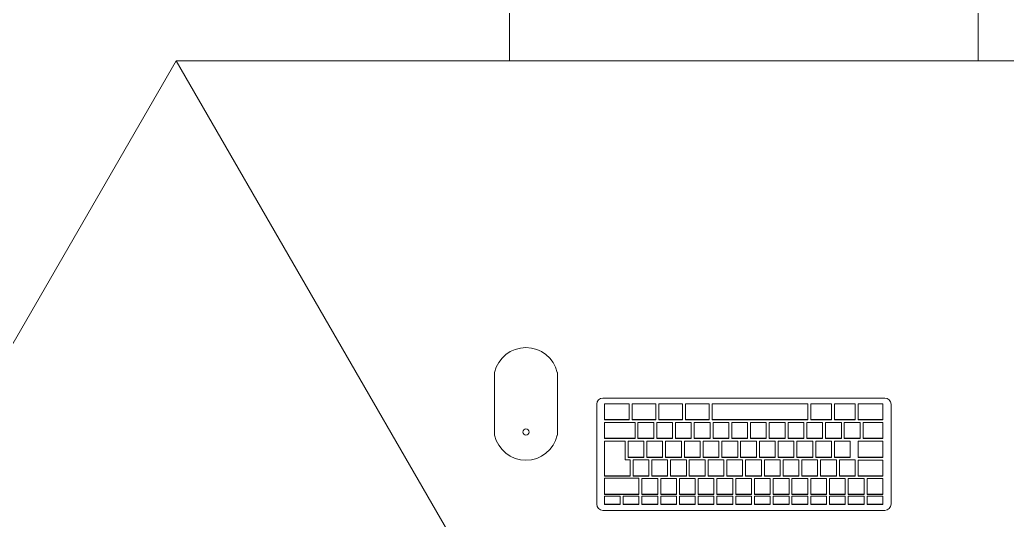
# Model space of a CAD drawing. Header units: millimetres. Extents: x 155927 to 295199, y -4084 to 97293.
# Drawn here: x 175493 to 176494, y 24740 to 25247 of the extents above; entities that cross this region are included whole.
import ezdxf

# ---------------------------------------------------------------- set-up
doc = ezdxf.new("R2010")
doc.units = ezdxf.units.MM
doc.header["$MEASUREMENT"] = 0
doc.layers.add('A-GENM', color=8, linetype='CONTINUOUS', lineweight=9)
doc.layers.add('I-FURN', color=8, linetype='CONTINUOUS', lineweight=9)

msp = doc.modelspace()

# ---------------------------------------------------------------- linework, layer by layer
at = {"layer": 'A-GENM'}
for p, q in [((175974.5, 24889.6), (175974.5, 24826.1)), ((176038, 24826.1), (176038, 24889.6)), ((176369.7, 24863.7), (176084.2, 24863.7)), ((176077.9, 24857.4), (176077.9, 24756.2)), ((176110.7, 24857.7), (176085.7, 24857.7)), ((176085.7, 24857.7), (176085.7, 24841.8)), ((176110.7, 24841.8), (176110.7, 24857.7)), ((176137.7, 24857.7), (176113.7, 24857.7)), ((176113.7, 24857.7), (176113.7, 24841.8)), ((176137.7, 24841.8), (176137.7, 24857.7)), ((176164.7, 24857.7), (176140.7, 24857.7)), ((176140.7, 24857.7), (176140.7, 24841.8)), ((176164.7, 24841.8), (176164.7, 24857.7)), ((176191.7, 24857.7), (176167.7, 24857.7)), ((176167.7, 24857.7), (176167.7, 24841.8)), ((176191.7, 24841.8), (176191.7, 24857.7)), ((176194.7, 24857.7), (176194.7, 24841.8)), ((176291.7, 24857.7), (176194.7, 24857.7)), ((176291.7, 24841.8), (176291.7, 24857.7)), ((176294.7, 24857.7), (176294.7, 24841.8)), ((176315.7, 24857.7), (176294.7, 24857.7)), ((176315.7, 24841.8), (176315.7, 24857.7)), ((176318.7, 24857.7), (176318.7, 24841.8)), ((176339.7, 24857.7), (176318.7, 24857.7)), ((176339.7, 24841.8), (176339.7, 24857.7)), ((176342.7, 24857.7), (176342.7, 24841.8)), ((176367.7, 24857.7), (176342.7, 24857.7)), ((176367.7, 24841.8), (176367.7, 24857.7)), ((176376.1, 24756.2), (176376.1, 24857.4)), ((176085.7, 24841.8), (176110.7, 24841.8)), ((176085.7, 24841.5), (176085.7, 24841.8)), ((176110.7, 24841.5), (176085.7, 24841.5)), ((176110.7, 24841.5), (176110.7, 24841.8)), ((176113.7, 24841.8), (176137.7, 24841.8)), ((176113.7, 24841.5), (176113.7, 24841.8)), ((176137.7, 24841.5), (176113.7, 24841.5)), ((176137.7, 24841.5), (176137.7, 24841.8)), ((176140.7, 24841.8), (176164.7, 24841.8)), ((176140.7, 24841.5), (176140.7, 24841.8)), ((176164.7, 24841.5), (176140.7, 24841.5)), ((176164.7, 24841.5), (176164.7, 24841.8)), ((176167.7, 24841.8), (176191.7, 24841.8)), ((176167.7, 24841.5), (176167.7, 24841.8)), ((176191.7, 24841.5), (176167.7, 24841.5)), ((176191.7, 24841.5), (176191.7, 24841.8)), ((176194.7, 24841.8), (176291.7, 24841.8)), ((176194.7, 24841.5), (176194.7, 24841.8)), ((176291.7, 24841.5), (176194.7, 24841.5)), ((176291.7, 24841.5), (176291.7, 24841.8)), ((176294.7, 24841.8), (176315.7, 24841.8)), ((176294.7, 24841.5), (176294.7, 24841.8)), ((176315.7, 24841.5), (176294.7, 24841.5)), ((176315.7, 24841.5), (176315.7, 24841.8)), ((176318.7, 24841.8), (176339.7, 24841.8)), ((176318.7, 24841.5), (176318.7, 24841.8)), ((176339.7, 24841.5), (176318.7, 24841.5)), ((176339.7, 24841.5), (176339.7, 24841.8)), ((176342.7, 24841.8), (176367.7, 24841.8)), ((176342.7, 24841.5), (176342.7, 24841.8)), ((176367.7, 24841.5), (176342.7, 24841.5)), ((176367.7, 24841.5), (176367.7, 24841.8)), ((176085.7, 24838.8), (176085.7, 24822.9)), ((176116.7, 24838.8), (176085.7, 24838.8)), ((176116.7, 24822.9), (176116.7, 24838.8)), ((176119.7, 24838.8), (176119.7, 24822.9)), ((176135.7, 24838.8), (176119.7, 24838.8)), ((176135.7, 24822.9), (176135.7, 24838.8)), ((176138.7, 24838.8), (176138.7, 24822.9)), ((176154.7, 24838.8), (176138.7, 24838.8)), ((176154.7, 24822.9), (176154.7, 24838.8)), ((176157.7, 24838.8), (176157.7, 24822.9)), ((176173.7, 24838.8), (176157.7, 24838.8)), ((176173.7, 24822.9), (176173.7, 24838.8)), ((176176.7, 24838.8), (176176.7, 24822.9)), ((176192.7, 24838.8), (176176.7, 24838.8)), ((176192.7, 24822.9), (176192.7, 24838.8)), ((176195.7, 24838.8), (176195.7, 24822.9)), ((176211.7, 24838.8), (176195.7, 24838.8)), ((176211.7, 24822.9), (176211.7, 24838.8)), ((176214.7, 24838.8), (176214.7, 24822.9)), ((176230.7, 24838.8), (176214.7, 24838.8)), ((176230.7, 24822.9), (176230.7, 24838.8)), ((176233.7, 24838.8), (176233.7, 24822.9)), ((176249.7, 24838.8), (176233.7, 24838.8)), ((176249.7, 24822.9), (176249.7, 24838.8)), ((176252.7, 24838.8), (176252.7, 24822.9)), ((176268.7, 24838.8), (176252.7, 24838.8)), ((176268.7, 24822.9), (176268.7, 24838.8)), ((176271.7, 24838.8), (176271.7, 24822.9)), ((176287.7, 24838.8), (176271.7, 24838.8)), ((176287.7, 24822.9), (176287.7, 24838.8)), ((176290.7, 24838.8), (176290.7, 24822.9)), ((176306.7, 24838.8), (176290.7, 24838.8)), ((176306.7, 24822.9), (176306.7, 24838.8)), ((176309.7, 24838.8), (176309.7, 24822.9)), ((176325.7, 24838.8), (176309.7, 24838.8)), ((176325.7, 24822.9), (176325.7, 24838.8)), ((176328.7, 24838.8), (176328.7, 24822.9)), ((176344.7, 24838.8), (176328.7, 24838.8)), ((176344.7, 24822.9), (176344.7, 24838.8)), ((176347.7, 24838.8), (176347.7, 24822.9)), ((176367.7, 24838.8), (176347.7, 24838.8)), ((176367.7, 24822.9), (176367.7, 24838.8)), ((176085.7, 24822.9), (176116.7, 24822.9)), ((176085.7, 24822.6), (176085.7, 24822.9)), ((176116.7, 24822.6), (176085.7, 24822.6)), ((176106.7, 24819.9), (176085.7, 24819.9)), ((176085.7, 24819.9), (176085.7, 24785)), ((176106.7, 24801), (176106.7, 24819.9)), ((176109.7, 24819.9), (176109.7, 24803.9)), ((176125.7, 24819.9), (176109.7, 24819.9)), ((176116.7, 24822.6), (176116.7, 24822.9)), ((176119.7, 24822.9), (176135.7, 24822.9)), ((176119.7, 24822.6), (176119.7, 24822.9)), ((176135.7, 24822.6), (176119.7, 24822.6)), ((176125.7, 24803.9), (176125.7, 24819.9)), ((176128.7, 24819.9), (176128.7, 24803.9)), ((176144.7, 24819.9), (176128.7, 24819.9)), ((176135.7, 24822.6), (176135.7, 24822.9)), ((176138.7, 24822.9), (176154.7, 24822.9)), ((176138.7, 24822.6), (176138.7, 24822.9)), ((176154.7, 24822.6), (176138.7, 24822.6)), ((176144.7, 24803.9), (176144.7, 24819.9)), ((176147.7, 24819.9), (176147.7, 24803.9)), ((176163.7, 24819.9), (176147.7, 24819.9)), ((176154.7, 24822.6), (176154.7, 24822.9)), ((176157.7, 24822.9), (176173.7, 24822.9)), ((176157.7, 24822.6), (176157.7, 24822.9)), ((176173.7, 24822.6), (176157.7, 24822.6)), ((176163.7, 24803.9), (176163.7, 24819.9)), ((176166.7, 24819.9), (176166.7, 24803.9)), ((176182.7, 24819.9), (176166.7, 24819.9)), ((176173.7, 24822.6), (176173.7, 24822.9)), ((176176.7, 24822.9), (176192.7, 24822.9)), ((176176.7, 24822.6), (176176.7, 24822.9)), ((176192.7, 24822.6), (176176.7, 24822.6)), ((176182.7, 24803.9), (176182.7, 24819.9)), ((176185.7, 24819.9), (176185.7, 24803.9)), ((176201.7, 24819.9), (176185.7, 24819.9)), ((176192.7, 24822.6), (176192.7, 24822.9)), ((176195.7, 24822.9), (176211.7, 24822.9)), ((176195.7, 24822.6), (176195.7, 24822.9)), ((176211.7, 24822.6), (176195.7, 24822.6)), ((176201.7, 24803.9), (176201.7, 24819.9)), ((176204.7, 24819.9), (176204.7, 24803.9)), ((176220.7, 24819.9), (176204.7, 24819.9)), ((176211.7, 24822.6), (176211.7, 24822.9)), ((176214.7, 24822.9), (176230.7, 24822.9)), ((176214.7, 24822.6), (176214.7, 24822.9)), ((176230.7, 24822.6), (176214.7, 24822.6)), ((176220.7, 24803.9), (176220.7, 24819.9)), ((176223.7, 24819.9), (176223.7, 24803.9)), ((176239.7, 24819.9), (176223.7, 24819.9)), ((176230.7, 24822.6), (176230.7, 24822.9)), ((176233.7, 24822.9), (176249.7, 24822.9)), ((176233.7, 24822.6), (176233.7, 24822.9)), ((176249.7, 24822.6), (176233.7, 24822.6)), ((176239.7, 24803.9), (176239.7, 24819.9)), ((176242.7, 24819.9), (176242.7, 24803.9)), ((176258.7, 24819.9), (176242.7, 24819.9)), ((176249.7, 24822.6), (176249.7, 24822.9)), ((176252.7, 24822.9), (176268.7, 24822.9)), ((176252.7, 24822.6), (176252.7, 24822.9)), ((176268.7, 24822.6), (176252.7, 24822.6)), ((176258.7, 24803.9), (176258.7, 24819.9)), ((176261.7, 24819.9), (176261.7, 24803.9)), ((176277.7, 24819.9), (176261.7, 24819.9)), ((176268.7, 24822.6), (176268.7, 24822.9)), ((176271.7, 24822.9), (176287.7, 24822.9)), ((176271.7, 24822.6), (176271.7, 24822.9)), ((176287.7, 24822.6), (176271.7, 24822.6)), ((176277.7, 24803.9), (176277.7, 24819.9)), ((176280.7, 24819.9), (176280.7, 24803.9)), ((176296.7, 24819.9), (176280.7, 24819.9)), ((176287.7, 24822.6), (176287.7, 24822.9)), ((176290.7, 24822.9), (176306.7, 24822.9)), ((176290.7, 24822.6), (176290.7, 24822.9)), ((176306.7, 24822.6), (176290.7, 24822.6)), ((176296.7, 24803.9), (176296.7, 24819.9)), ((176299.7, 24819.9), (176299.7, 24803.9)), ((176315.7, 24819.9), (176299.7, 24819.9)), ((176306.7, 24822.6), (176306.7, 24822.9)), ((176309.7, 24822.9), (176325.7, 24822.9)), ((176309.7, 24822.6), (176309.7, 24822.9)), ((176325.7, 24822.6), (176309.7, 24822.6)), ((176315.7, 24803.9), (176315.7, 24819.9)), ((176318.7, 24819.9), (176318.7, 24803.9)), ((176334.7, 24819.9), (176318.7, 24819.9)), ((176325.7, 24822.6), (176325.7, 24822.9)), ((176328.7, 24822.9), (176344.7, 24822.9)), ((176328.7, 24822.6), (176328.7, 24822.9)), ((176344.7, 24822.6), (176328.7, 24822.6)), ((176334.7, 24803.9), (176334.7, 24819.9)), ((176342.7, 24819.9), (176342.7, 24803.9)), ((176367.7, 24819.9), (176342.7, 24819.9)), ((176344.7, 24822.6), (176344.7, 24822.9)), ((176347.7, 24822.9), (176367.7, 24822.9)), ((176347.7, 24822.6), (176347.7, 24822.9)), ((176367.7, 24822.6), (176347.7, 24822.6)), ((176367.7, 24822.6), (176367.7, 24822.9)), ((176367.7, 24803.9), (176367.7, 24819.9)), ((176111.7, 24801), (176106.7, 24801)), ((176109.7, 24803.9), (176125.7, 24803.9)), ((176109.7, 24803.6), (176109.7, 24803.9)), ((176125.7, 24803.6), (176109.7, 24803.6)), ((176111.7, 24785), (176111.7, 24801)), ((176114.7, 24801), (176114.7, 24785)), ((176130.7, 24801), (176114.7, 24801)), ((176125.7, 24803.6), (176125.7, 24803.9)), ((176128.7, 24803.9), (176144.7, 24803.9)), ((176128.7, 24803.6), (176128.7, 24803.9)), ((176144.7, 24803.6), (176128.7, 24803.6)), ((176130.7, 24785), (176130.7, 24801)), ((176133.7, 24801), (176133.7, 24785)), ((176149.7, 24801), (176133.7, 24801)), ((176144.7, 24803.6), (176144.7, 24803.9)), ((176147.7, 24803.9), (176163.7, 24803.9)), ((176147.7, 24803.6), (176147.7, 24803.9)), ((176163.7, 24803.6), (176147.7, 24803.6)), ((176149.7, 24785), (176149.7, 24801)), ((176152.7, 24801), (176152.7, 24785)), ((176168.7, 24801), (176152.7, 24801)), ((176163.7, 24803.6), (176163.7, 24803.9)), ((176166.7, 24803.9), (176182.7, 24803.9)), ((176166.7, 24803.6), (176166.7, 24803.9)), ((176182.7, 24803.6), (176166.7, 24803.6)), ((176168.7, 24785), (176168.7, 24801)), ((176171.7, 24801), (176171.7, 24785)), ((176187.7, 24801), (176171.7, 24801)), ((176182.7, 24803.6), (176182.7, 24803.9)), ((176185.7, 24803.9), (176201.7, 24803.9)), ((176185.7, 24803.6), (176185.7, 24803.9)), ((176201.7, 24803.6), (176185.7, 24803.6)), ((176187.7, 24785), (176187.7, 24801)), ((176190.7, 24801), (176190.7, 24785)), ((176206.7, 24801), (176190.7, 24801)), ((176201.7, 24803.6), (176201.7, 24803.9)), ((176204.7, 24803.9), (176220.7, 24803.9)), ((176204.7, 24803.6), (176204.7, 24803.9)), ((176220.7, 24803.6), (176204.7, 24803.6)), ((176206.7, 24785), (176206.7, 24801)), ((176209.7, 24801), (176209.7, 24785)), ((176225.7, 24801), (176209.7, 24801)), ((176220.7, 24803.6), (176220.7, 24803.9)), ((176223.7, 24803.9), (176239.7, 24803.9)), ((176223.7, 24803.6), (176223.7, 24803.9)), ((176239.7, 24803.6), (176223.7, 24803.6)), ((176225.7, 24785), (176225.7, 24801)), ((176228.7, 24801), (176228.7, 24785)), ((176244.7, 24801), (176228.7, 24801)), ((176239.7, 24803.6), (176239.7, 24803.9)), ((176242.7, 24803.9), (176258.7, 24803.9)), ((176242.7, 24803.6), (176242.7, 24803.9)), ((176258.7, 24803.6), (176242.7, 24803.6)), ((176244.7, 24785), (176244.7, 24801)), ((176247.7, 24801), (176247.7, 24785)), ((176263.7, 24801), (176247.7, 24801)), ((176258.7, 24803.6), (176258.7, 24803.9)), ((176261.7, 24803.9), (176277.7, 24803.9)), ((176261.7, 24803.6), (176261.7, 24803.9)), ((176277.7, 24803.6), (176261.7, 24803.6)), ((176263.7, 24785), (176263.7, 24801)), ((176266.7, 24801), (176266.7, 24785)), ((176282.7, 24801), (176266.7, 24801)), ((176277.7, 24803.6), (176277.7, 24803.9)), ((176280.7, 24803.9), (176296.7, 24803.9)), ((176280.7, 24803.6), (176280.7, 24803.9)), ((176296.7, 24803.6), (176280.7, 24803.6)), ((176282.7, 24785), (176282.7, 24801)), ((176285.7, 24801), (176285.7, 24785)), ((176301.7, 24801), (176285.7, 24801)), ((176296.7, 24803.6), (176296.7, 24803.9)), ((176299.7, 24803.9), (176315.7, 24803.9)), ((176299.7, 24803.6), (176299.7, 24803.9)), ((176315.7, 24803.6), (176299.7, 24803.6)), ((176301.7, 24785), (176301.7, 24801)), ((176304.7, 24801), (176304.7, 24785)), ((176320.7, 24801), (176304.7, 24801)), ((176315.7, 24803.6), (176315.7, 24803.9)), ((176318.7, 24803.9), (176334.7, 24803.9)), ((176318.7, 24803.6), (176318.7, 24803.9)), ((176334.7, 24803.6), (176318.7, 24803.6)), ((176320.7, 24785), (176320.7, 24801)), ((176323.7, 24801), (176323.7, 24785)), ((176339.7, 24801), (176323.7, 24801)), ((176334.7, 24803.6), (176334.7, 24803.9)), ((176339.7, 24785), (176339.7, 24801)), ((176342.7, 24803.9), (176367.7, 24803.9)), ((176342.7, 24803.6), (176342.7, 24803.9)), ((176367.7, 24803.6), (176342.7, 24803.6)), ((176342.7, 24800.9), (176342.7, 24785)), ((176367.7, 24800.9), (176342.7, 24800.9)), ((176367.7, 24803.6), (176367.7, 24803.9)), ((176367.7, 24785), (176367.7, 24800.9)), ((176085.7, 24785), (176111.7, 24785)), ((176085.7, 24784.7), (176085.7, 24785)), ((176111.7, 24784.7), (176085.7, 24784.7)), ((176120.7, 24782.6), (176085.7, 24782.6)), ((176085.7, 24782.6), (176085.7, 24766.3)), ((176111.7, 24784.7), (176111.7, 24785)), ((176114.7, 24785), (176130.7, 24785)), ((176114.7, 24784.7), (176114.7, 24785)), ((176130.7, 24784.7), (176114.7, 24784.7)), ((176120.7, 24766.3), (176120.7, 24782.6)), ((176123.7, 24782.3), (176123.7, 24766.3)), ((176139.7, 24782.3), (176123.7, 24782.3)), ((176130.7, 24784.7), (176130.7, 24785)), ((176133.7, 24785), (176149.7, 24785)), ((176133.7, 24784.7), (176133.7, 24785)), ((176149.7, 24784.7), (176133.7, 24784.7)), ((176139.7, 24766.3), (176139.7, 24782.3)), ((176142.7, 24782.3), (176142.7, 24766.3)), ((176158.7, 24782.3), (176142.7, 24782.3)), ((176149.7, 24784.7), (176149.7, 24785)), ((176152.7, 24785), (176168.7, 24785)), ((176152.7, 24784.7), (176152.7, 24785)), ((176168.7, 24784.7), (176152.7, 24784.7)), ((176158.7, 24766.3), (176158.7, 24782.3)), ((176161.7, 24782.3), (176161.7, 24766.3)), ((176177.7, 24782.3), (176161.7, 24782.3)), ((176168.7, 24784.7), (176168.7, 24785)), ((176171.7, 24785), (176187.7, 24785)), ((176171.7, 24784.7), (176171.7, 24785)), ((176187.7, 24784.7), (176171.7, 24784.7)), ((176177.7, 24766.3), (176177.7, 24782.3)), ((176180.7, 24782.3), (176180.7, 24766.3)), ((176196.7, 24782.3), (176180.7, 24782.3)), ((176187.7, 24784.7), (176187.7, 24785)), ((176190.7, 24785), (176206.7, 24785)), ((176190.7, 24784.7), (176190.7, 24785)), ((176206.7, 24784.7), (176190.7, 24784.7)), ((176196.7, 24766.3), (176196.7, 24782.3)), ((176199.7, 24782.3), (176199.7, 24766.3)), ((176215.7, 24782.3), (176199.7, 24782.3)), ((176206.7, 24784.7), (176206.7, 24785)), ((176209.7, 24785), (176225.7, 24785)), ((176209.7, 24784.7), (176209.7, 24785)), ((176225.7, 24784.7), (176209.7, 24784.7)), ((176215.7, 24766.3), (176215.7, 24782.3)), ((176218.7, 24782.3), (176218.7, 24766.3)), ((176234.7, 24782.3), (176218.7, 24782.3)), ((176225.7, 24784.7), (176225.7, 24785)), ((176228.7, 24785), (176244.7, 24785)), ((176228.7, 24784.7), (176228.7, 24785)), ((176244.7, 24784.7), (176228.7, 24784.7)), ((176234.7, 24766.3), (176234.7, 24782.3)), ((176237.7, 24782.3), (176237.7, 24766.3)), ((176253.7, 24782.3), (176237.7, 24782.3)), ((176244.7, 24784.7), (176244.7, 24785)), ((176247.7, 24785), (176263.7, 24785)), ((176247.7, 24784.7), (176247.7, 24785)), ((176263.7, 24784.7), (176247.7, 24784.7)), ((176253.7, 24766.3), (176253.7, 24782.3)), ((176256.7, 24782.3), (176256.7, 24766.3)), ((176272.7, 24782.3), (176256.7, 24782.3)), ((176263.7, 24784.7), (176263.7, 24785)), ((176266.7, 24785), (176282.7, 24785)), ((176266.7, 24784.7), (176266.7, 24785)), ((176282.7, 24784.7), (176266.7, 24784.7)), ((176272.7, 24766.3), (176272.7, 24782.3)), ((176275.7, 24782.3), (176275.7, 24766.3)), ((176291.7, 24782.3), (176275.7, 24782.3)), ((176282.7, 24784.7), (176282.7, 24785)), ((176285.7, 24785), (176301.7, 24785)), ((176285.7, 24784.7), (176285.7, 24785)), ((176301.7, 24784.7), (176285.7, 24784.7)), ((176291.7, 24766.3), (176291.7, 24782.3)), ((176294.7, 24782.3), (176294.7, 24766.3)), ((176310.7, 24782.3), (176294.7, 24782.3)), ((176301.7, 24784.7), (176301.7, 24785)), ((176304.7, 24785), (176320.7, 24785)), ((176304.7, 24784.7), (176304.7, 24785)), ((176320.7, 24784.7), (176304.7, 24784.7)), ((176310.7, 24766.3), (176310.7, 24782.3)), ((176313.7, 24782.3), (176313.7, 24766.3)), ((176329.7, 24782.3), (176313.7, 24782.3)), ((176320.7, 24784.7), (176320.7, 24785)), ((176323.7, 24785), (176339.7, 24785)), ((176323.7, 24784.7), (176323.7, 24785)), ((176339.7, 24784.7), (176323.7, 24784.7)), ((176329.7, 24766.3), (176329.7, 24782.3)), ((176332.7, 24782.3), (176332.7, 24766.3)), ((176348.7, 24782.3), (176332.7, 24782.3)), ((176339.7, 24784.7), (176339.7, 24785)), ((176342.7, 24785), (176367.7, 24785)), ((176342.7, 24784.7), (176342.7, 24785)), ((176367.7, 24784.7), (176342.7, 24784.7)), ((176348.7, 24766.3), (176348.7, 24782.3)), ((176351.7, 24782.3), (176351.7, 24766.3)), ((176367.7, 24782.3), (176351.7, 24782.3)), ((176367.7, 24784.7), (176367.7, 24785)), ((176367.7, 24766.3), (176367.7, 24782.3)), ((176085.7, 24766.3), (176120.7, 24766.3)), ((176085.7, 24766.1), (176085.7, 24766.3)), ((176120.7, 24766.1), (176085.7, 24766.1)), ((176085.7, 24764.1), (176085.7, 24756.1)), ((176101.7, 24764.1), (176085.7, 24764.1)), ((176101.7, 24756.1), (176101.7, 24764.1)), ((176104.7, 24764.1), (176104.7, 24756.1)), ((176120.7, 24764.1), (176104.7, 24764.1)), ((176120.7, 24766.1), (176120.7, 24766.3)), ((176120.7, 24756.1), (176120.7, 24764.1)), ((176123.7, 24766.3), (176139.7, 24766.3)), ((176123.7, 24766.1), (176123.7, 24766.3)), ((176139.7, 24766.1), (176123.7, 24766.1)), ((176123.7, 24764.1), (176123.7, 24756.1)), ((176139.7, 24764.1), (176123.7, 24764.1)), ((176139.7, 24766.1), (176139.7, 24766.3)), ((176139.7, 24756.1), (176139.7, 24764.1)), ((176142.7, 24766.3), (176158.7, 24766.3)), ((176142.7, 24766.1), (176142.7, 24766.3)), ((176158.7, 24766.1), (176142.7, 24766.1)), ((176142.7, 24764.1), (176142.7, 24756.1)), ((176158.7, 24764.1), (176142.7, 24764.1)), ((176158.7, 24766.1), (176158.7, 24766.3)), ((176158.7, 24756.1), (176158.7, 24764.1)), ((176161.7, 24766.3), (176177.7, 24766.3)), ((176161.7, 24766.1), (176161.7, 24766.3)), ((176177.7, 24766.1), (176161.7, 24766.1)), ((176161.7, 24764.1), (176161.7, 24756.1)), ((176177.7, 24764.1), (176161.7, 24764.1)), ((176177.7, 24766.1), (176177.7, 24766.3)), ((176177.7, 24756.1), (176177.7, 24764.1)), ((176180.7, 24766.3), (176196.7, 24766.3)), ((176180.7, 24766.1), (176180.7, 24766.3)), ((176196.7, 24766.1), (176180.7, 24766.1)), ((176180.7, 24764.1), (176180.7, 24756.1)), ((176196.7, 24764.1), (176180.7, 24764.1)), ((176196.7, 24766.1), (176196.7, 24766.3)), ((176196.7, 24756.1), (176196.7, 24764.1)), ((176199.7, 24766.3), (176215.7, 24766.3)), ((176199.7, 24766.1), (176199.7, 24766.3)), ((176215.7, 24766.1), (176199.7, 24766.1)), ((176199.7, 24764.1), (176199.7, 24756.1)), ((176215.7, 24764.1), (176199.7, 24764.1)), ((176215.7, 24766.1), (176215.7, 24766.3)), ((176215.7, 24756.1), (176215.7, 24764.1)), ((176218.7, 24766.3), (176234.7, 24766.3)), ((176218.7, 24766.1), (176218.7, 24766.3)), ((176234.7, 24766.1), (176218.7, 24766.1)), ((176218.7, 24764.1), (176218.7, 24756.1)), ((176234.7, 24764.1), (176218.7, 24764.1)), ((176234.7, 24766.1), (176234.7, 24766.3)), ((176234.7, 24756.1), (176234.7, 24764.1)), ((176237.7, 24766.3), (176253.7, 24766.3)), ((176237.7, 24766.1), (176237.7, 24766.3)), ((176253.7, 24766.1), (176237.7, 24766.1)), ((176237.7, 24764.1), (176237.7, 24756.1)), ((176253.7, 24764.1), (176237.7, 24764.1)), ((176253.7, 24766.1), (176253.7, 24766.3)), ((176253.7, 24756.1), (176253.7, 24764.1)), ((176256.7, 24766.3), (176272.7, 24766.3)), ((176256.7, 24766.1), (176256.7, 24766.3)), ((176272.7, 24766.1), (176256.7, 24766.1)), ((176256.7, 24764.1), (176256.7, 24756.1)), ((176272.7, 24764.1), (176256.7, 24764.1)), ((176272.7, 24766.1), (176272.7, 24766.3)), ((176272.7, 24756.1), (176272.7, 24764.1)), ((176275.7, 24766.3), (176291.7, 24766.3)), ((176275.7, 24766.1), (176275.7, 24766.3)), ((176291.7, 24766.1), (176275.7, 24766.1)), ((176275.7, 24764.1), (176275.7, 24756.1)), ((176291.7, 24764.1), (176275.7, 24764.1)), ((176291.7, 24766.1), (176291.7, 24766.3)), ((176291.7, 24756.1), (176291.7, 24764.1)), ((176294.7, 24766.3), (176310.7, 24766.3)), ((176294.7, 24766.1), (176294.7, 24766.3)), ((176310.7, 24766.1), (176294.7, 24766.1)), ((176294.7, 24764.1), (176294.7, 24756.1)), ((176310.7, 24764.1), (176294.7, 24764.1)), ((176310.7, 24766.1), (176310.7, 24766.3)), ((176310.7, 24756.1), (176310.7, 24764.1)), ((176313.7, 24766.3), (176329.7, 24766.3)), ((176313.7, 24766.1), (176313.7, 24766.3)), ((176329.7, 24766.1), (176313.7, 24766.1)), ((176313.7, 24764.1), (176313.7, 24756.1)), ((176329.7, 24764.1), (176313.7, 24764.1)), ((176329.7, 24766.1), (176329.7, 24766.3)), ((176329.7, 24756.1), (176329.7, 24764.1)), ((176332.7, 24766.3), (176348.7, 24766.3)), ((176332.7, 24766.1), (176332.7, 24766.3)), ((176348.7, 24766.1), (176332.7, 24766.1)), ((176332.7, 24764.1), (176332.7, 24756.1)), ((176348.7, 24764.1), (176332.7, 24764.1)), ((176348.7, 24766.1), (176348.7, 24766.3)), ((176348.7, 24756.1), (176348.7, 24764.1)), ((176351.7, 24766.3), (176367.7, 24766.3)), ((176351.7, 24766.1), (176351.7, 24766.3)), ((176367.7, 24766.1), (176351.7, 24766.1)), ((176351.7, 24764.1), (176351.7, 24756.1)), ((176367.7, 24764.1), (176351.7, 24764.1)), ((176367.7, 24766.1), (176367.7, 24766.3)), ((176367.7, 24756.1), (176367.7, 24764.1)), ((176084.2, 24749.8), (176369.7, 24749.8)), ((176085.7, 24756.1), (176101.7, 24756.1)), ((176085.7, 24755.8), (176085.7, 24756.1)), ((176101.7, 24755.8), (176085.7, 24755.8)), ((176101.7, 24755.8), (176101.7, 24756.1)), ((176104.7, 24756.1), (176120.7, 24756.1)), ((176104.7, 24755.8), (176104.7, 24756.1)), ((176120.7, 24755.8), (176104.7, 24755.8)), ((176120.7, 24755.8), (176120.7, 24756.1)), ((176123.7, 24756.1), (176139.7, 24756.1)), ((176123.7, 24755.8), (176123.7, 24756.1)), ((176139.7, 24755.8), (176123.7, 24755.8)), ((176139.7, 24755.8), (176139.7, 24756.1)), ((176142.7, 24756.1), (176158.7, 24756.1)), ((176142.7, 24755.8), (176142.7, 24756.1)), ((176158.7, 24755.8), (176142.7, 24755.8)), ((176158.7, 24755.8), (176158.7, 24756.1)), ((176161.7, 24756.1), (176177.7, 24756.1)), ((176161.7, 24755.8), (176161.7, 24756.1)), ((176177.7, 24755.8), (176161.7, 24755.8)), ((176177.7, 24755.8), (176177.7, 24756.1)), ((176180.7, 24756.1), (176196.7, 24756.1)), ((176180.7, 24755.8), (176180.7, 24756.1)), ((176196.7, 24755.8), (176180.7, 24755.8)), ((176196.7, 24755.8), (176196.7, 24756.1)), ((176199.7, 24756.1), (176215.7, 24756.1)), ((176199.7, 24755.8), (176199.7, 24756.1)), ((176215.7, 24755.8), (176199.7, 24755.8)), ((176215.7, 24755.8), (176215.7, 24756.1)), ((176218.7, 24756.1), (176234.7, 24756.1)), ((176218.7, 24755.8), (176218.7, 24756.1)), ((176234.7, 24755.8), (176218.7, 24755.8)), ((176234.7, 24755.8), (176234.7, 24756.1)), ((176237.7, 24756.1), (176253.7, 24756.1)), ((176237.7, 24755.8), (176237.7, 24756.1)), ((176253.7, 24755.8), (176237.7, 24755.8)), ((176253.7, 24755.8), (176253.7, 24756.1)), ((176256.7, 24756.1), (176272.7, 24756.1)), ((176256.7, 24755.8), (176256.7, 24756.1)), ((176272.7, 24755.8), (176256.7, 24755.8)), ((176272.7, 24755.8), (176272.7, 24756.1)), ((176275.7, 24756.1), (176291.7, 24756.1)), ((176275.7, 24755.8), (176275.7, 24756.1)), ((176291.7, 24755.8), (176275.7, 24755.8)), ((176291.7, 24755.8), (176291.7, 24756.1)), ((176294.7, 24756.1), (176310.7, 24756.1)), ((176294.7, 24755.8), (176294.7, 24756.1)), ((176310.7, 24755.8), (176294.7, 24755.8)), ((176310.7, 24755.8), (176310.7, 24756.1)), ((176313.7, 24756.1), (176329.7, 24756.1)), ((176313.7, 24755.8), (176313.7, 24756.1)), ((176329.7, 24755.8), (176313.7, 24755.8)), ((176329.7, 24755.8), (176329.7, 24756.1)), ((176332.7, 24756.1), (176348.7, 24756.1)), ((176332.7, 24755.8), (176332.7, 24756.1)), ((176348.7, 24755.8), (176332.7, 24755.8)), ((176348.7, 24755.8), (176348.7, 24756.1)), ((176351.7, 24756.1), (176367.7, 24756.1)), ((176351.7, 24755.8), (176351.7, 24756.1)), ((176367.7, 24755.8), (176351.7, 24755.8)), ((176367.7, 24755.8), (176367.7, 24756.1))]:
    msp.add_line(p, q, dxfattribs=at)
for centre, radius, start, end in [((176006.2, 24882.4), 32.5, 12.6804, 167.3196), ((176084.2, 24857.4), 6.35, 90, 180), ((176369.7, 24857.4), 6.35, 0, 90), ((176006.2, 24829.2), 3.16, 0, 180), ((176006.2, 24829.2), 3.16, 180, 0), ((176006.2, 24833.2), 32.5, 192.6804, 347.3196), ((176084.2, 24756.2), 6.35, 180, 270), ((176369.7, 24756.2), 6.35, 270, 0)]:
    msp.add_arc(centre, radius, start, end, dxfattribs=at)
at = {"layer": 'I-FURN'}
for p, q in [((175651.8, 25205.5), (175076.8, 24209.6)), ((176801.8, 25205.6), (175651.8, 25205.5)), ((176206.8, 24244.3), (175651.8, 25205.5)), ((175651.8, 25205.5), (176206.8, 24244.3))]:
    msp.add_line(p, q, dxfattribs=at)
for points, knots in [([(175989.6, 25205.2), (175989.6, 25205.4), (175989.6, 25208), (175989.6, 25213.2), (175989.6, 25220.8), (175989.6, 25228.4), (175989.6, 25238.5), (175989.6, 25251), (175989.6, 25263.5), (175989.6, 25273.5), (175989.6, 25281.1), (175989.6, 25288.8), (175989.6, 25298.8), (175989.6, 25311.4), (175989.6, 25326.3), (175989.6, 25341.5), (175989.6, 25356.6), (175989.6, 25371.5), (175989.6, 25384), (175989.6, 25394), (175989.6, 25401.6), (175989.6, 25409.2), (175989.6, 25419.1), (175989.6, 25431.3), (175989.6, 25443.7), (175989.6, 25453.8), (175989.6, 25461.5), (175989.6, 25469.3), (175989.6, 25475.2), (175989.6, 25478.5), (175989.6, 25479.2)], [-0.7511307, -0.7511307, -0.7511307, -0.7511307, -0.75, -0.7321429, -0.7142857, -0.6964286, -0.6785714, -0.6428571, -0.6071429, -0.5892857, -0.5714286, -0.5535714, -0.5357143, -0.5, -0.4642857, -0.4285714, -0.3928571, -0.3571429, -0.3214286, -0.3035714, -0.2857143, -0.2678571, -0.25, -0.2142857, -0.1785714, -0.1607143, -0.1428571, -0.125, -0.1071429, -0.1022726, -0.1022726, -0.1022726, -0.1022726]), ([(176464.3, 25479.1), (176464.3, 25478.6), (176464.3, 25473.1), (176464.3, 25462.3), (176464.3, 25446.9), (176464.3, 25431.8), (176464.3, 25419.3), (176464.3, 25409.3), (176464.3, 25401.6), (176464.3, 25393.9), (176464.3, 25383.8), (176464.3, 25371.3), (176464.3, 25358.9), (176464.3, 25348.9), (176464.3, 25341.3), (176464.3, 25333.8), (176464.3, 25323.8), (176464.3, 25311.5), (176464.3, 25299.1), (176464.3, 25289.1), (176464.3, 25281.5), (176464.3, 25273.8), (176464.3, 25263.7), (176464.3, 25251.1), (176464.3, 25236), (176464.3, 25220.7), (176464.3, 25210.4), (176464.3, 25205.3), (176464.3, 25205.2)], [-0.896036, -0.896036, -0.896036, -0.896036, -0.8928571, -0.8571429, -0.8214286, -0.7857143, -0.75, -0.7321429, -0.7142857, -0.6964286, -0.6785714, -0.6428571, -0.6071429, -0.5892857, -0.5714286, -0.5535714, -0.5357143, -0.5, -0.4642857, -0.4464286, -0.4285714, -0.4107143, -0.3928571, -0.3571429, -0.3214286, -0.2857143, -0.25, -0.2493139, -0.2493139, -0.2493139, -0.2493139])]:
    msp.add_open_spline(points, degree=3, knots=knots, dxfattribs=at)

doc.saveas('drawing.dxf')
